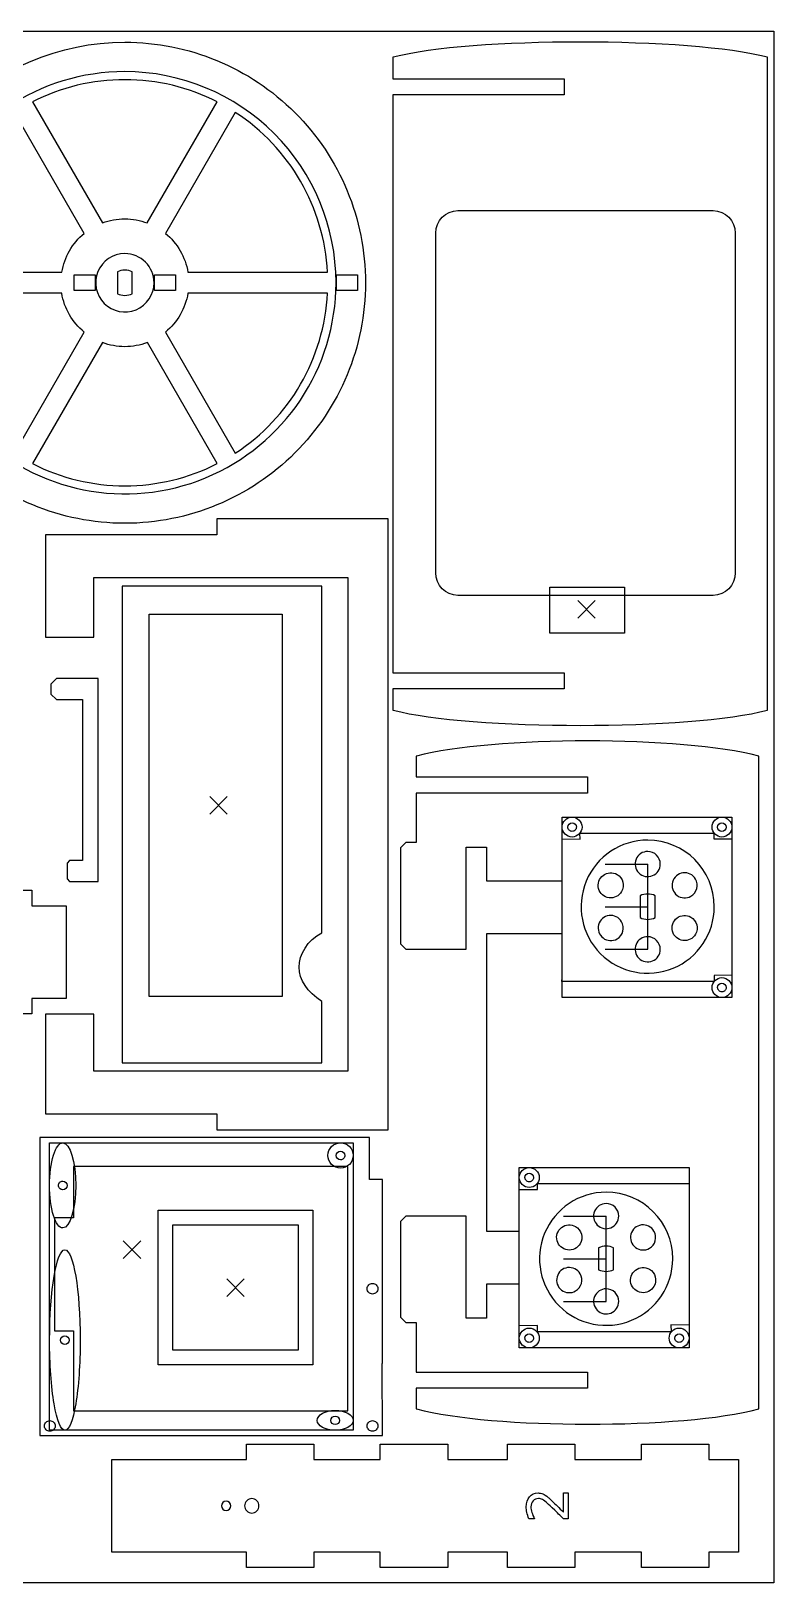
# Model space of a CAD drawing. Extents: x 1352 to 3073, y 793 to 1947.
# Drawn here: x 2679 to 3073, y 793 to 1615 of the extents above; entities that cross this region are included whole.
import ezdxf

# ---------------------------------------------------------------- set-up
doc = ezdxf.new("R2010")
doc.units = 0
doc.layers.add('Calque_1', color=7, linetype='CONTINUOUS')

msp = doc.modelspace()

# ---------------------------------------------------------------- linework, layer by layer
at = {"layer": 'Calque_1', "color": 3}
for points in [[(1457.07643, 1614.88802), (3072.541113, 1614.88802), (3072.541113, 792.840782), (1457.07643, 792.840782)], [(2728.797007, 1593.381978)], [(2728.797115, 1497.004022)], [(3050.275927, 1198.505092), (3050.275927, 1102.926525), (2960.366632, 1102.926525), (2960.366632, 1198.505092)], [(2965.636617, 1187.965812)], [(3045.006703, 1187.965892)], [(3045.006703, 1102.926445)], [(2849.740536, 1025.974199), (2849.740536, 873.702748), (2688.952684, 873.702748), (2688.952684, 1025.974199)], [(2843.053095, 1012.600358)], [(3027.598781, 1012.881078), (3027.598781, 917.302511), (2937.689487, 917.302511), (2937.689487, 1012.881078)], [(2942.959455, 1002.340998)], [(2695.898124, 980.903316)], [(2942.959455, 917.301631)], [(3022.329181, 917.302511)], [(2697.054877, 873.702668)], [(2840.218215, 873.702748)]]:
    msp.add_lwpolyline(points, close=True, dxfattribs=at)
at = {"layer": 'Calque_1', "color": 1}
for points in [[(2870.937996, 1600.995538), (2870.687697, 1600.995538), (2870.687697, 1589.515581), (2961.395249, 1589.515581), (2961.395249, 1581.010673), (2870.687697, 1581.010673), (2870.687697, 1275.010398), (2961.395249, 1275.010398), (2961.395249, 1266.505544), (2870.687697, 1266.505544), (2870.687697, 1255.169134), (2870.937996, 1255.169134)], [(3069.111399, 1255.169134), (3069.111399, 1581.151272), (3069.111399, 1600.995538)], [(2707.311758, 1507.713532), (2670.303905, 1571.812138)], [(2679.869331, 1577.352238), (2716.881609, 1513.246282)], [(2740.698462, 1513.225732), (2777.72094, 1577.352238)], [(2787.287866, 1571.812138), (2750.282937, 1507.719382)], [(2621.48805, 1487.08268), (2695.417207, 1487.08268)], [(2724.828686, 1487.359082), (2724.828686, 1475.754601)], [(2732.765647, 1475.756041), (2732.765647, 1487.357482)], [(2762.206814, 1487.08268), (2836.092021, 1487.08268)], [(2695.387957, 1476.027529), (2621.49975, 1476.027529)], [(2836.105221, 1476.027529), (2762.177489, 1476.027529)], [(2670.30248, 1391.299495), (2707.308833, 1455.393677)], [(2750.282937, 1455.398102), (2787.289291, 1391.30092)], [(2716.893309, 1449.885901), (2679.870831, 1385.760895)], [(2777.72094, 1385.760895), (2740.713087, 1449.863926)], [(2777.495771, 1356.509966), (2777.495771, 1348.006548), (2686.785287, 1348.006548), (2686.785287, 1293.889542), (2712.42884, 1293.889542), (2712.42884, 1325.374696), (2846.970378, 1325.374696), (2846.970378, 1063.92497), (2712.42884, 1063.92497), (2712.42884, 1094.052698), (2686.785287, 1094.052698), (2686.785287, 1041.297543), (2777.492846, 1041.297543), (2777.492846, 1032.792617), (2868.203255, 1032.792617)], [(2868.203255, 1356.509966), (2868.203255, 1356.509966), (2777.495771, 1356.509966)], [(2833.177895, 1137.277008), (2833.177895, 1320.874062), (2727.429487, 1320.874062), (2727.429487, 1068.349643), (2833.177895, 1068.349643), (2833.177895, 1100.903005)], [(2883.293978, 1230.817575), (2883.043474, 1230.817575), (2883.043474, 1219.762294), (2973.750961, 1219.762294), (2973.750961, 1211.259013), (2883.043474, 1211.259013), (2883.043474, 1185.036771), (2877.65765, 1185.036771), (2874.823026, 1182.202771), (2874.82273, 1131.462607), (2877.65765, 1128.627967), (2883.043474, 1128.627967), (2909.5337, 1128.627967), (2909.5337, 1182.627971), (2920.306181, 1182.627971), (2920.306181, 1164.74685), (2960.36668, 1164.74685), (2960.36668, 1187.074052), (2969.853057, 1186.830771), (2969.772433, 1190.002132), (3040.709014, 1190.002132), (3040.709014, 1186.993411), (3050.274439, 1187.074052), (3050.274439, 1114.760526), (3040.871614, 1114.679966), (3040.871614, 1111.429486), (2968.070313, 1111.429486), (2960.294912, 1111.441486), (2960.366912, 1113.465886), (2960.366912, 1136.685088), (2920.306405, 1136.685088), (2920.306405, 979.124276), (2937.689679, 979.124276), (2937.689679, 1001.208277), (2947.282935, 1001.208277), (2947.282935, 1004.378198), (3018.118413, 1004.378198), (3027.571037, 1004.369398), (3027.597277, 1002.427078), (3027.597277, 929.461712), (3017.949797, 929.542272), (3018.031773, 925.806912), (2947.335495, 925.806912), (2947.335495, 929.218592), (2937.689519, 928.975472), (2937.689519, 951.059394), (2920.306237, 951.059394), (2920.306237, 933.178592), (2909.533764, 933.178592), (2909.533764, 987.178596), (2883.043538, 987.178596), (2877.657634, 987.178596), (2874.822786, 984.343956), (2874.822786, 933.601792), (2877.657634, 930.767152), (2883.043538, 930.767152), (2883.043538, 904.54931), (2973.750945, 904.54931), (2973.750945, 896.044429), (2883.043458, 896.044429), (2883.043458, 884.990749), (2883.293962, 884.990749)], [(3064.459928, 884.990749), (3064.459944, 1230.817575)], [(2643.813401, 1159.745008), (2679.550491, 1159.745008), (2679.550491, 1151.504248), (2697.710741, 1151.504248), (2697.710741, 1102.505457), (2679.549319, 1102.505457), (2679.549319, 1094.264697), (2643.812228, 1094.264697)], [(3001.709747, 1156.870849), (3001.709747, 1145.266368)], [(3009.646708, 1145.267808), (3009.646708, 1156.869249)], [(2979.712946, 970.370035), (2979.712946, 958.765554)], [(2987.649906, 958.766994), (2987.649906, 970.368435)]]:
    msp.add_lwpolyline(points, dxfattribs=at)
for points in [[(2728.795135, 1589.129564)], [(2787.287866, 1571.812138)], [(2702.009833, 1485.665458), (2713.06495, 1485.665458), (2713.06495, 1477.444986), (2702.009833, 1477.444986)], [(2744.529356, 1485.665458), (2755.584474, 1485.665458), (2755.584474, 1477.444986), (2744.529356, 1477.444986)], [(2840.907255, 1485.665434), (2851.962374, 1485.665434), (2851.962374, 1477.444962), (2840.907255, 1477.444962)], [(2856.214496, 1481.555282)], [(2728.796287, 1474.846601)], [(2716.893309, 1449.885901)], [(2993.344684, 1320.380591), (2993.344684, 1295.914908), (2953.943104, 1295.914908), (2953.943104, 1320.380591)], [(2812.185565, 1305.933501), (2812.185565, 1103.539805), (2741.60288, 1103.539805), (2741.60288, 1305.933501)], [(2714.638846, 1271.848554), (2706.418125, 1271.848554), (2692.527164, 1271.848554), (2689.692524, 1269.014074), (2689.692444, 1263.626473), (2692.527164, 1260.792313), (2706.418125, 1260.792313), (2706.418125, 1175.470827), (2699.532205, 1175.470827), (2698.197404, 1174.135787), (2698.197404, 1165.749946), (2699.532205, 1164.415626), (2706.418125, 1164.415626), (2714.638846, 1164.415626)], [(2965.636617, 1190.958452)], [(3005.678468, 1186.324431)], [(3045.006703, 1190.958612)], [(3005.678308, 1180.320428)], [(3031.012458, 1165.693773)], [(2991.881824, 1159.031174)], [(2991.881824, 1143.101404)], [(3005.677348, 1144.358368)], [(3005.678468, 1135.136025)], [(3031.012458, 1136.438804)], [(3045.006703, 1105.919165)], [(2865.226617, 1006.573318), (2858.288137, 1006.573318), (2858.288137, 1028.7562), (2683.809403, 1028.7562), (2683.809403, 992.190597), (2683.809403, 992.190597), (2683.809403, 965.440595), (2683.809403, 934.234352), (2683.809403, 870.920988), (2865.313497, 870.920988), (2865.141177, 909.04979), (2865.227337, 909.04979), (2865.226617, 934.233152)], [(2846.872456, 1013.453878), (2701.661325, 1013.453878), (2701.661085, 986.206436), (2691.578444, 986.206436), (2691.578684, 926.391392), (2701.661325, 926.391392), (2701.661325, 883.964749), (2846.872456, 883.964749)], [(2843.053095, 1017.010519)], [(2942.959455, 1005.333718)], [(2695.898124, 1001.162037)], [(2983.681666, 999.823617)], [(2746.489648, 990.246845), (2828.410934, 990.246845), (2828.410934, 908.325558), (2746.489648, 908.325558)], [(2983.681506, 993.819614)], [(2754.284849, 982.451644), (2820.615574, 982.451644), (2820.615574, 916.120839), (2754.284849, 916.120839)], [(3009.015656, 979.192959)], [(2969.885023, 972.53036)], [(2969.885023, 956.600589)], [(2983.680546, 957.857554)], [(2859.952617, 945.874673)], [(2983.681666, 948.635211)], [(3009.015656, 949.93799)], [(2697.054877, 919.215311)], [(2942.959455, 920.294351)], [(3022.329173, 920.295231)], [(2689.053884, 873.167228)], [(2840.218215, 876.695628)], [(2859.952617, 873.167228)], [(2721.961391, 858.191928), (2793.158658, 858.191928), (2793.158658, 866.432729), (2828.8958, 866.432729), (2828.8958, 858.191928), (2864.07869, 858.191928), (2864.07869, 866.432729), (2899.815905, 866.432729), (2899.815905, 858.191928), (2915.607, 858.191928), (2931.398096, 858.191928), (2931.398096, 866.432729), (2967.135311, 866.432729), (2967.135311, 858.191928), (3002.3182, 858.191928), (3002.3182, 866.432729), (3038.055342, 866.432729), (3038.055342, 858.191928), (3053.846438, 858.191928), (3053.846438, 809.193075), (3038.055342, 809.193075), (3038.055342, 800.952274), (3002.3182, 800.952274), (3002.3182, 809.193075), (2967.135311, 809.193075), (2967.135311, 800.952274), (2931.398096, 800.952274), (2931.398096, 809.193075), (2915.607, 809.193075), (2899.815905, 809.193075), (2899.815905, 800.952274), (2864.07869, 800.952274), (2864.07869, 809.193075), (2828.8958, 809.193075), (2828.8958, 800.952274), (2793.158658, 800.952274), (2793.158658, 809.193075), (2721.961391, 809.193075)], [(2782.423939, 831.251353)], [(2796.017274, 829.887153)]]:
    msp.add_lwpolyline(points, close=True, dxfattribs=at)
at = {"layer": 'Calque_1', "color": 7}
for points in [[(2905.142347, 1519.786133), (3040.346178, 1519.786133)], [(2893.515897, 1327.934192), (2893.515897, 1507.827012)], [(3051.972619, 1507.827012), (3051.972619, 1327.934192)], [(3040.346178, 1315.97507), (2905.142347, 1315.97507)], [(2968.692614, 1313.166621), (2977.939018, 1303.92022)], [(2968.692616, 1303.92022), (2977.939018, 1313.166621)], [(2773.770999, 1209.360213), (2783.017403, 1200.113812)], [(2773.771001, 1200.113812), (2783.017403, 1209.360213)], [(2727.938687, 964.736663), (2737.185087, 973.983067)], [(2737.185087, 964.736666), (2727.938687, 973.983067)], [(2782.827411, 944.663062), (2792.073812, 953.909466)], [(2792.073812, 944.663064), (2782.827411, 953.909466)], [(2961.132456, 830.298984), (2961.132456, 840.626105), (2963.622689, 840.626105), (2963.622689, 826.739384), (2961.132456, 826.739384)], [(2945.795543, 826.885864), (2942.807263, 826.885864)]]:
    msp.add_lwpolyline(points, dxfattribs=at)
for points in [[(3051.972619, 1507.827012)], [(2961.132456, 830.298984)]]:
    msp.add_lwpolyline(points, close=True, dxfattribs=at)
at = {"layer": 'Calque_1', "color": 3}
for points in [[(2983.086066, 1173.65917), (3005.678228, 1173.65917)], [(3005.678228, 1151.067009), (3005.678228, 1173.65917)], [(2983.086066, 1151.067009), (3005.678228, 1151.067009)], [(2983.086066, 1128.474927), (3005.678228, 1128.474927), (3005.678228, 1151.067009)], [(2983.086066, 1128.474767), (3005.678228, 1128.474767)], [(2961.089264, 987.158356), (2983.681426, 987.158356)], [(2983.681426, 964.566195), (2983.681426, 987.158356)], [(2961.089264, 964.566195), (2983.681426, 964.566195)], [(2961.089264, 941.974113), (2983.681426, 941.974113), (2983.681426, 964.566195)], [(2961.089264, 941.973953), (2983.681426, 941.973953)]]:
    msp.add_lwpolyline(points, dxfattribs=at)
at = {"layer": 'Calque_1', "color": 1}
for points in [[(3069.111399, 1600.995538), (3028.693709, 1611.708864), (2911.160152, 1611.760455), (2870.937996, 1600.995538)], [(2601.379837, 1481.555282), (2601.379852, 1551.925902), (2658.426506, 1608.972559), (2728.797127, 1608.972576)], [(2728.797127, 1608.972576), (2762.590305, 1608.972589), (2794.999408, 1595.548312), (2818.8948, 1571.652933)], [(2728.795135, 1589.129564), (2711.784758, 1589.127225), (2695.017406, 1585.091021), (2679.869331, 1577.352238)], [(2777.72094, 1577.352238), (2762.572864, 1585.091021), (2745.805513, 1589.127225), (2728.795135, 1589.129564)], [(2836.092021, 1487.08268), (2834.341256, 1521.514634), (2816.193405, 1553.021329), (2787.287866, 1571.812138)], [(2818.8948, 1571.652933), (2842.790193, 1547.757555), (2856.214489, 1515.34846), (2856.214496, 1481.555282)], [(2716.881609, 1513.246282), (2720.689887, 1514.683797), (2724.726083, 1515.423141), (2728.796635, 1515.428857)], [(2728.796635, 1515.428857), (2732.864005, 1515.414989), (2736.89563, 1514.668702), (2740.698462, 1513.225732)], [(2695.417207, 1487.08268), (2696.754386, 1495.172589), (2700.980596, 1502.502863), (2707.311758, 1507.713532)], [(2750.282937, 1507.719382), (2756.626239, 1502.512055), (2760.863332, 1495.178899), (2762.206814, 1487.08268)], [(2728.796287, 1488.263882), (2727.402691, 1488.261747), (2726.034313, 1487.949692), (2724.828686, 1487.359082)], [(2732.765647, 1487.357482), (2731.559688, 1487.948903), (2730.190652, 1488.261521), (2728.796287, 1488.263882)], [(2856.214496, 1481.555282), (2856.214509, 1447.76209), (2842.790222, 1415.352976), (2818.894827, 1391.457582)], [(2707.308833, 1455.393677), (2700.967242, 1460.600786), (2696.731308, 1467.932767), (2695.387957, 1476.027529)], [(2724.828686, 1475.754601), (2726.033945, 1475.162873), (2727.402347, 1474.849709), (2728.796287, 1474.846601)], [(2728.796287, 1474.846601), (2730.190979, 1474.849886), (2731.560037, 1475.163557), (2732.765647, 1475.756041)], [(2762.177489, 1476.027529), (2760.839985, 1467.938133), (2756.613803, 1460.608416), (2750.282937, 1455.398102)], [(2787.289291, 1391.30092), (2816.198529, 1410.088513), (2834.350906, 1441.594404), (2836.105221, 1476.027529)], [(2728.796635, 1447.681276), (2724.728669, 1447.695444), (2720.696518, 1448.442242), (2716.893309, 1449.885901)], [(2740.713087, 1449.863926), (2736.904366, 1448.426217), (2732.867671, 1447.686845), (2728.796635, 1447.681276)], [(2728.797127, 1354.137912), (2695.003949, 1354.137921), (2662.594856, 1367.562217), (2638.699478, 1391.45761)], [(2818.894827, 1391.457582), (2794.999432, 1367.562187), (2762.590318, 1354.137899), (2728.797127, 1354.137912)], [(2679.870831, 1385.760895), (2695.018326, 1378.021823), (2711.785143, 1373.985109), (2728.795135, 1373.982069)], [(2728.795135, 1373.982069), (2745.805635, 1373.984872), (2762.572993, 1378.021593), (2777.72094, 1385.760895)], [(2868.203255, 1032.792617), (2868.203255, 1032.792617), (2868.202955, 1251.627938), (2868.203255, 1356.509966)], [(2870.937996, 1255.169134), (2911.355686, 1244.455751), (3028.889243, 1244.404149), (3069.111399, 1255.169134)], [(3064.459944, 1230.817575), (3024.042293, 1241.530936), (2923.516109, 1241.582536), (2883.293978, 1230.817575)], [(2964.026576, 1191.625359), (2963.599569, 1192.052374), (2963.359685, 1192.631528), (2963.359696, 1193.235412)], [(2963.359696, 1193.235412), (2963.359717, 1194.492905), (2964.379123, 1195.512294), (2965.636617, 1195.512292)], [(2965.636617, 1195.512292), (2966.894107, 1195.51229), (2967.913509, 1194.492902), (2967.913529, 1193.235412)], [(2967.913529, 1193.235412), (2967.91354, 1192.631529), (2967.673657, 1192.052376), (2967.246652, 1191.625362)], [(3042.729783, 1193.235492), (3042.729803, 1194.492985), (3043.749209, 1195.512373), (3045.006703, 1195.512372)], [(3045.006703, 1190.958612), (3043.749209, 1190.95861), (3042.729803, 1191.977999), (3042.729783, 1193.235492)], [(3045.006703, 1195.512372), (3046.264193, 1195.512369), (3047.283595, 1194.492982), (3047.283615, 1193.235492)], [(3047.283615, 1193.235492), (3047.283595, 1191.978002), (3046.264193, 1190.958615), (3045.006703, 1190.958612)], [(2965.636617, 1190.958452), (2965.032733, 1190.958451), (2964.453582, 1191.198345), (2964.026576, 1191.625359)], [(2967.246652, 1191.625362), (2966.819647, 1191.198348), (2966.240499, 1190.958453), (2965.636617, 1190.958452)], [(3005.678468, 1186.324431), (2991.418074, 1186.324431), (2978.561851, 1177.734178), (2973.104635, 1164.559292)], [(3040.93613, 1151.066769), (3040.93613, 1170.539038), (3025.150737, 1186.324431), (3005.678468, 1186.324431)], [(2999.52396, 1176.208225), (2998.492899, 1173.719023), (2999.062822, 1170.853829), (3000.967974, 1168.948677)], [(3005.678308, 1180.320428), (3002.984016, 1180.320428), (3000.555021, 1178.697426), (2999.52396, 1176.208225)], [(3010.388641, 1178.369344), (3009.139383, 1179.618602), (3007.445026, 1180.320428), (3005.678308, 1180.320428)], [(3012.339726, 1173.65901), (3012.339726, 1175.425728), (3011.6379, 1177.120086), (3010.388641, 1178.369344)], [(2979.678436, 1160.637783), (2978.981103, 1163.240268), (2979.920133, 1166.00656), (2982.057658, 1167.64674)], [(2982.057658, 1167.64674), (2984.195183, 1169.28692), (2987.110255, 1169.477983), (2989.443579, 1168.130837)], [(2989.443579, 1168.130837), (2990.973601, 1167.247478), (2992.090044, 1165.792501), (2992.547304, 1164.085983)], [(3000.967974, 1168.948677), (3002.873126, 1167.043525), (3005.738321, 1166.473602), (3008.227522, 1167.504663)], [(3008.227522, 1167.504663), (3010.716723, 1168.535724), (3012.339726, 1170.964718), (3012.339726, 1173.65901)], [(3024.374013, 1168.96749), (3021.702772, 1168.615814), (3019.506403, 1166.68965), (3018.80907, 1164.087164)], [(3031.012458, 1165.693773), (3029.665312, 1168.027097), (3027.045254, 1169.319166), (3024.374013, 1168.96749)], [(2973.104635, 1164.559292), (2967.647419, 1151.384407), (2970.663914, 1136.219457), (2980.747535, 1126.135836)], [(2985.243379, 1155.757457), (2982.572138, 1156.109133), (2980.37577, 1158.035298), (2979.678436, 1160.637783)], [(2992.547304, 1164.085983), (2993.004563, 1162.379465), (2992.765183, 1160.561196), (2991.881824, 1159.031174)], [(3018.80907, 1164.087164), (3018.111737, 1161.484679), (3019.050767, 1158.718387), (3021.188292, 1157.078207)], [(3028.574213, 1156.59411), (3030.104234, 1157.477469), (3031.220678, 1158.932446), (3031.677937, 1160.638964)], [(3031.677937, 1160.638964), (3032.135197, 1162.345482), (3031.895817, 1164.163751), (3031.012458, 1165.693773)], [(2991.881824, 1159.031174), (2990.534678, 1156.69785), (2987.91462, 1155.405781), (2985.243379, 1155.757457)], [(3005.677348, 1157.775649), (3004.283752, 1157.773514), (3002.915374, 1157.461459), (3001.709747, 1156.870849)], [(3009.646708, 1156.869249), (3008.440749, 1157.46067), (3007.071713, 1157.773288), (3005.677348, 1157.775649)], [(3019.170991, 1118.492936), (3032.345877, 1123.950152), (3040.93613, 1136.806375), (3040.93613, 1151.066769)], [(3021.188292, 1157.078207), (3023.325817, 1155.438027), (3026.240888, 1155.246964), (3028.574213, 1156.59411)], [(2985.243379, 1146.375121), (2982.572138, 1146.023445), (2980.37577, 1144.09728), (2979.678436, 1141.494795)], [(2991.881824, 1143.101404), (2990.534678, 1145.434728), (2987.91462, 1146.726797), (2985.243379, 1146.375121)], [(2992.547304, 1138.046595), (2993.004563, 1139.753113), (2992.765183, 1141.571382), (2991.881824, 1143.101404)], [(3001.709747, 1145.266368), (3002.915006, 1144.67464), (3004.283408, 1144.361476), (3005.677348, 1144.358368)], [(3005.677348, 1144.358368), (3007.07204, 1144.361653), (3008.441098, 1144.675324), (3009.646708, 1145.267808)], [(3018.80907, 1138.045413), (3018.111737, 1140.647899), (3019.050767, 1143.41419), (3021.188292, 1145.05437)], [(3021.188292, 1145.05437), (3023.325817, 1146.694551), (3026.240888, 1146.885614), (3028.574213, 1145.538468)], [(3028.574213, 1145.538468), (3030.104234, 1144.655109), (3031.220678, 1143.200131), (3031.677937, 1141.493613)], [(2821.103054, 1118.973726), (2821.111054, 1125.586767), (2825.368694, 1133.404047), (2833.177895, 1137.277008)], [(2979.678436, 1141.494795), (2978.981103, 1138.892309), (2979.920133, 1136.126018), (2982.057658, 1134.485838)], [(2982.057658, 1134.485838), (2984.195183, 1132.845657), (2987.110255, 1132.654594), (2989.443579, 1134.00174)], [(2989.443579, 1134.00174), (2990.973601, 1134.885099), (2992.090044, 1136.340077), (2992.547304, 1138.046595)], [(3005.678468, 1135.136025), (3002.984176, 1135.136025), (3000.555181, 1133.513023), (2999.52412, 1131.023821)], [(3010.388801, 1133.184941), (3009.139543, 1134.434199), (3007.445186, 1135.136025), (3005.678468, 1135.136025)], [(3024.374013, 1133.165087), (3021.702772, 1133.516763), (3019.506403, 1135.442928), (3018.80907, 1138.045413)], [(3031.012458, 1136.438804), (3029.665312, 1134.10548), (3027.045254, 1132.813411), (3024.374013, 1133.165087)], [(3031.677937, 1141.493613), (3032.135197, 1139.787095), (3031.895817, 1137.968826), (3031.012458, 1136.438804)], [(2999.52412, 1131.023821), (2998.493059, 1128.53462), (2999.062982, 1125.669425), (3000.968134, 1123.764273)], [(3008.227682, 1122.320259), (3010.716883, 1123.35132), (3012.339886, 1125.780315), (3012.339886, 1128.474607)], [(3012.339886, 1128.474607), (3012.339886, 1130.241325), (3011.63806, 1131.935683), (3010.388801, 1133.184941)], [(2833.177895, 1100.903005), (2825.369174, 1105.691885), (2821.108174, 1112.361246), (2821.103054, 1118.973726)], [(2980.747535, 1126.135836), (2990.831156, 1116.052216), (3005.996105, 1113.03572), (3019.170991, 1118.492936)], [(3000.968134, 1123.764273), (3002.873286, 1121.859121), (3005.738481, 1121.289199), (3008.227682, 1122.320259)], [(3042.729783, 1108.196126), (3042.729803, 1109.453619), (3043.749209, 1110.473008), (3045.006703, 1110.473006)], [(3045.006703, 1110.473006), (3046.264193, 1110.473003), (3047.283595, 1109.453616), (3047.283615, 1108.196126)], [(3043.396662, 1106.586073), (3042.969655, 1107.013087), (3042.729771, 1107.592242), (3042.729783, 1108.196126)], [(3045.006703, 1105.919165), (3044.402819, 1105.919164), (3043.823669, 1106.159059), (3043.396662, 1106.586073)], [(3046.616738, 1106.586076), (3046.189733, 1106.159062), (3045.610585, 1105.919167), (3045.006703, 1105.919165)], [(3047.283615, 1108.196126), (3047.283626, 1107.592243), (3047.043743, 1107.01309), (3046.616738, 1106.586076)], [(2840.776215, 1019.287319), (2840.776246, 1020.544698), (2841.795619, 1021.564), (2843.053095, 1021.564039)], [(2843.053095, 1021.564039), (2844.310603, 1021.564044), (2845.330025, 1020.544729), (2845.330056, 1019.287319)], [(2843.053095, 1017.010519), (2841.795588, 1017.010558), (2840.776201, 1018.029908), (2840.776215, 1019.287319)], [(2844.663158, 1017.677376), (2844.236144, 1017.250392), (2843.656986, 1017.010516), (2843.053095, 1017.010519)], [(2845.330056, 1019.287319), (2845.330062, 1018.683475), (2845.090171, 1018.10436), (2844.663158, 1017.677376)], [(2693.621164, 1003.438758), (2693.621169, 1004.042591), (2693.861066, 1004.62169), (2694.28808, 1005.048659)], [(2694.28808, 1001.828856), (2693.861066, 1002.255825), (2693.621169, 1002.834924), (2693.621164, 1003.438758)], [(2694.28808, 1005.048659), (2694.715094, 1005.475627), (2695.294244, 1005.71549), (2695.898124, 1005.715478)], [(2695.898124, 1005.715478), (2697.155608, 1005.715458), (2698.174994, 1004.696145), (2698.175004, 1003.438758)], [(2698.175004, 1003.438758), (2698.174994, 1002.18137), (2697.155608, 1001.162057), (2695.898124, 1001.162037)], [(2941.349414, 1006.000625), (2940.922407, 1006.42764), (2940.682523, 1007.006794), (2940.682535, 1007.610678)], [(2940.682535, 1007.610678), (2940.682555, 1008.868171), (2941.701961, 1009.88756), (2942.959455, 1009.887558)], [(2942.959455, 1005.333718), (2942.355571, 1005.333717), (2941.776421, 1005.573611), (2941.349414, 1006.000625)], [(2942.959455, 1009.887558), (2944.216945, 1009.887556), (2945.236347, 1008.868168), (2945.236367, 1007.610678)], [(2944.569491, 1006.000628), (2944.142486, 1005.573614), (2943.563338, 1005.333719), (2942.959455, 1005.333718)], [(2945.236367, 1007.610678), (2945.236379, 1007.006795), (2944.996496, 1006.427642), (2944.569491, 1006.000628)], [(2695.898124, 1001.162037), (2695.294244, 1001.162026), (2694.715094, 1001.401888), (2694.28808, 1001.828856)], [(2983.681666, 999.823617), (2969.421273, 999.823617), (2956.565049, 991.233364), (2951.107833, 978.058478)], [(3018.939329, 964.565955), (3018.939329, 984.038224), (3003.153935, 999.823617), (2983.681666, 999.823617)], [(2977.527158, 989.707411), (2976.496097, 987.218209), (2977.06602, 984.353015), (2978.971172, 982.447863)], [(2983.681506, 993.819614), (2980.987214, 993.819614), (2978.558219, 992.196612), (2977.527158, 989.707411)], [(2988.39184, 991.86853), (2987.142582, 993.117788), (2985.448224, 993.819614), (2983.681506, 993.819614)], [(2986.23072, 981.003849), (2988.719922, 982.03491), (2990.342924, 984.463904), (2990.342924, 987.158196)], [(2990.342924, 987.158196), (2990.342924, 988.924914), (2989.641098, 990.619272), (2988.39184, 991.86853)], [(2957.681635, 974.136969), (2956.984301, 976.739454), (2957.923331, 979.505746), (2960.060856, 981.145926)], [(2960.060856, 981.145926), (2962.198382, 982.786106), (2965.113453, 982.977169), (2967.446777, 981.630023)], [(2967.446777, 981.630023), (2968.976799, 980.746664), (2970.093242, 979.291687), (2970.550502, 977.585169)], [(2978.971172, 982.447863), (2980.876324, 980.54271), (2983.741519, 979.972788), (2986.23072, 981.003849)], [(3002.377211, 982.466676), (2999.70597, 982.115), (2997.509602, 980.188835), (2996.812268, 977.58635)], [(3009.015656, 979.192959), (3007.66851, 981.526283), (3005.048452, 982.818352), (3002.377211, 982.466676)], [(3009.681136, 974.13815), (3010.138395, 975.844668), (3009.899015, 977.662937), (3009.015656, 979.192959)], [(2951.107833, 978.058478), (2945.650617, 964.883592), (2948.667113, 949.718643), (2958.750734, 939.635022)], [(2963.246578, 969.256643), (2960.575337, 969.608319), (2958.378968, 971.534483), (2957.681635, 974.136969)], [(2969.885023, 972.53036), (2968.537877, 970.197036), (2965.917819, 968.904967), (2963.246578, 969.256643)], [(2970.550502, 977.585169), (2971.007762, 975.878651), (2970.768382, 974.060382), (2969.885023, 972.53036)], [(2983.680546, 971.274835), (2982.28695, 971.272699), (2980.918572, 970.960645), (2979.712946, 970.370035)], [(2987.649906, 970.368435), (2986.443947, 970.959856), (2985.074911, 971.272474), (2983.680546, 971.274835)], [(2996.812268, 977.58635), (2996.114935, 974.983864), (2997.053965, 972.217573), (2999.19149, 970.577393)], [(2999.19149, 970.577393), (3001.329015, 968.937213), (3004.244087, 968.74615), (3006.577411, 970.093296)], [(3006.577411, 970.093296), (3008.107433, 970.976655), (3009.223876, 972.431632), (3009.681136, 974.13815)], [(2997.174189, 931.992122), (3010.349075, 937.449338), (3018.939329, 950.305561), (3018.939329, 964.565955)], [(2957.681635, 954.99398), (2956.984301, 952.391495), (2957.923331, 949.625203), (2960.060856, 947.985023)], [(2963.246578, 959.874307), (2960.575337, 959.52263), (2958.378968, 957.596466), (2957.681635, 954.99398)], [(2969.885023, 956.600589), (2968.537877, 958.933914), (2965.917819, 960.225983), (2963.246578, 959.874307)], [(2970.550502, 951.545781), (2971.007762, 953.252299), (2970.768382, 955.070568), (2969.885023, 956.600589)], [(2979.712946, 958.765554), (2980.918205, 958.173826), (2982.286606, 957.860662), (2983.680546, 957.857554)], [(2983.680546, 957.857554), (2985.075238, 957.860839), (2986.444296, 958.17451), (2987.649906, 958.766994)], [(2996.812268, 951.544599), (2996.114935, 954.147085), (2997.053965, 956.913376), (2999.19149, 958.553556)], [(2999.19149, 958.553556), (3001.329015, 960.193736), (3004.244087, 960.3848), (3006.577411, 959.037654)], [(3006.577411, 959.037654), (3008.107433, 958.154295), (3009.223876, 956.699317), (3009.681136, 954.992799)], [(3009.681136, 954.992799), (3010.138395, 953.286281), (3009.899015, 951.468012), (3009.015656, 949.93799)], [(2857.117896, 948.709313), (2857.117898, 949.461123), (2857.416559, 950.182138), (2857.948174, 950.713738)], [(2857.948174, 946.704889), (2857.416559, 947.236489), (2857.117898, 947.957504), (2857.117896, 948.709313)], [(2857.948174, 950.713738), (2858.47979, 951.245339), (2859.200811, 951.543977), (2859.952617, 951.543954)], [(2859.952617, 945.874673), (2859.200811, 945.87465), (2858.47979, 946.173288), (2857.948174, 946.704889)], [(2859.952617, 951.543954), (2860.704408, 951.543956), (2861.425409, 951.245308), (2861.957007, 950.71371)], [(2861.957007, 946.704917), (2861.425409, 946.173319), (2860.704408, 945.874671), (2859.952617, 945.874673)], [(2861.957007, 950.71371), (2862.488605, 950.182112), (2862.787255, 949.461109), (2862.787257, 948.709313)], [(2862.787257, 948.709313), (2862.787255, 947.957518), (2862.488605, 947.236515), (2861.957007, 946.704917)], [(2960.060856, 947.985023), (2962.198382, 946.344843), (2965.113453, 946.15378), (2967.446777, 947.500926)], [(2967.446777, 947.500926), (2968.976799, 948.384285), (2970.093242, 949.839263), (2970.550502, 951.545781)], [(2983.681666, 948.635211), (2980.987374, 948.635211), (2978.558379, 947.012208), (2977.527318, 944.523007)], [(2988.392, 946.684127), (2987.142742, 947.933385), (2985.448384, 948.635211), (2983.681666, 948.635211)], [(2990.343084, 941.973793), (2990.343084, 943.740511), (2989.641258, 945.434868), (2988.392, 946.684127)], [(3002.377211, 946.664273), (2999.70597, 947.015949), (2997.509602, 948.942114), (2996.812268, 951.544599)], [(3009.015656, 949.93799), (3007.66851, 947.604666), (3005.048452, 946.312597), (3002.377211, 946.664273)], [(2958.750734, 939.635022), (2968.834355, 929.551401), (2983.999304, 926.534905), (2997.174189, 931.992122)], [(2977.527318, 944.523007), (2976.496257, 942.033806), (2977.06618, 939.168611), (2978.971332, 937.263459)], [(2978.971332, 937.263459), (2980.876484, 935.358307), (2983.741679, 934.788384), (2986.23088, 935.819445)], [(2986.23088, 935.819445), (2988.720082, 936.850506), (2990.343084, 939.279501), (2990.343084, 941.973793)], [(2694.77795, 921.492031), (2694.777963, 922.749433), (2695.797374, 923.768751), (2697.054877, 923.768752)], [(2697.054877, 919.215311), (2695.797374, 919.215311), (2694.777963, 920.23463), (2694.77795, 921.492031)], [(2697.054877, 923.768752), (2698.312379, 923.768752), (2699.331791, 922.749434), (2699.331805, 921.492031)], [(2699.331805, 921.492031), (2699.331791, 920.234629), (2698.312379, 919.215311), (2697.054877, 919.215311)], [(2941.349414, 920.961259), (2940.922407, 921.388273), (2940.682523, 921.967427), (2940.682535, 922.571311)], [(2940.682535, 922.571311), (2940.682555, 923.828805), (2941.701961, 924.848194), (2942.959455, 924.848192)], [(2942.959455, 920.294351), (2942.355571, 920.29435), (2941.776421, 920.534245), (2941.349414, 920.961259)], [(2942.959455, 924.848192), (2944.216945, 924.848189), (2945.236347, 923.828802), (2945.236367, 922.571311)], [(2944.569491, 920.961262), (2944.142486, 920.534248), (2943.563338, 920.294352), (2942.959455, 920.294351)], [(2945.236367, 922.571311), (2945.236379, 921.967429), (2944.996496, 921.388276), (2944.569491, 920.961262)], [(3020.719137, 920.962142), (3020.292132, 921.389156), (3020.052249, 921.968309), (3020.052261, 922.572191)], [(3020.052261, 922.572191), (3020.052281, 923.829682), (3021.071683, 924.849069), (3022.329173, 924.849072)], [(3022.329173, 920.295231), (3021.72529, 920.295232), (3021.146142, 920.535128), (3020.719137, 920.962142)], [(3022.329173, 924.849072), (3023.586666, 924.849074), (3024.606073, 923.829685), (3024.606093, 922.572191)], [(3023.939214, 920.962139), (3023.512207, 920.535125), (3022.933057, 920.29523), (3022.329173, 920.295231)], [(3024.606093, 922.572191), (3024.606105, 921.968307), (3024.366221, 921.389153), (3023.939214, 920.962139)], [(2837.941335, 878.972348), (2837.941346, 880.229735), (2838.960731, 881.249049), (2840.218215, 881.249068)], [(2840.218215, 881.249068), (2841.475699, 881.249049), (2842.495084, 880.229735), (2842.495095, 878.972348)], [(2883.293962, 884.990749), (2923.711541, 874.277468), (3024.237725, 874.225868), (3064.459928, 884.990749)], [(2686.219164, 876.001868), (2686.219165, 876.753677), (2686.517826, 877.474692), (2687.049441, 878.006293)], [(2687.049441, 873.997443), (2686.517826, 874.529044), (2686.219165, 875.250059), (2686.219164, 876.001868)], [(2687.049441, 878.006293), (2687.581057, 878.537893), (2688.302078, 878.836531), (2689.053884, 878.836508)], [(2689.053884, 873.167228), (2688.302078, 873.167204), (2687.581057, 873.465843), (2687.049441, 873.997443)], [(2689.053884, 878.836508), (2689.805675, 878.83651), (2690.526676, 878.537863), (2691.058274, 878.006264)], [(2691.058274, 873.997471), (2690.526676, 873.465873), (2689.805675, 873.167226), (2689.053884, 873.167228)], [(2691.058274, 878.006264), (2691.589872, 877.474666), (2691.888522, 876.753663), (2691.888524, 876.001868)], [(2691.888524, 876.001868), (2691.888522, 875.250073), (2691.589872, 874.52907), (2691.058274, 873.997471)], [(2840.218215, 876.695628), (2838.960731, 876.695647), (2837.941346, 877.714961), (2837.941335, 878.972348)], [(2842.495095, 878.972348), (2842.495084, 877.714961), (2841.475699, 876.695647), (2840.218215, 876.695628)], [(2857.117896, 876.001868), (2857.117898, 876.753677), (2857.416559, 877.474692), (2857.948174, 878.006293)], [(2857.948174, 873.997443), (2857.416559, 874.529044), (2857.117898, 875.250059), (2857.117896, 876.001868)], [(2857.948174, 878.006293), (2858.47979, 878.537893), (2859.200811, 878.836531), (2859.952617, 878.836508)], [(2859.952617, 873.167228), (2859.200811, 873.167204), (2858.47979, 873.465843), (2857.948174, 873.997443)], [(2859.952617, 878.836508), (2860.704408, 878.83651), (2861.425409, 878.537863), (2861.957007, 878.006264)], [(2861.957007, 873.997471), (2861.425409, 873.465873), (2860.704408, 873.167226), (2859.952617, 873.167228)], [(2861.957007, 878.006264), (2862.488605, 877.474666), (2862.787255, 876.753663), (2862.787257, 876.001868)], [(2862.787257, 876.001868), (2862.787255, 875.250073), (2862.488605, 874.52907), (2861.957007, 873.997471)], [(2782.423939, 836.13365), (2781.075795, 836.133649), (2779.982907, 835.040711), (2779.982903, 833.692501)], [(2779.982903, 833.692501), (2779.982907, 832.344291), (2781.075795, 831.251353), (2782.423939, 831.251353)], [(2784.864975, 833.692501), (2784.86497, 835.040711), (2783.772082, 836.133649), (2782.423939, 836.13365)], [(2782.423939, 831.251353), (2783.772082, 831.251353), (2784.86497, 832.344291), (2784.864975, 833.692501)], [(2793.32662, 836.38329), (2792.613015, 835.669648), (2792.212118, 834.701742), (2792.212122, 833.692501)], [(2792.212122, 833.692501), (2792.212118, 832.68326), (2792.613015, 831.715354), (2793.32662, 831.001712)], [(2796.017274, 837.49785), (2795.008083, 837.497851), (2794.040225, 837.096932), (2793.32662, 836.38329)], [(2793.32662, 831.001712), (2794.040225, 830.288071), (2795.008083, 829.887151), (2796.017274, 829.887153)], [(2798.707923, 836.383287), (2797.994319, 837.096929), (2797.026464, 837.497849), (2796.017274, 837.49785)], [(2796.017274, 829.887153), (2797.026464, 829.887154), (2797.994319, 830.288074), (2798.707923, 831.001715)], [(2799.822418, 833.692501), (2799.822422, 834.701741), (2799.421526, 835.669646), (2798.707923, 836.383287)], [(2798.707923, 831.001715), (2799.421526, 831.715357), (2799.822422, 832.683262), (2799.822418, 833.692501)]]:
    msp.add_open_spline(points, degree=3, dxfattribs=at)
at = {"layer": 'Calque_1', "color": 3}
for points in [[(2728.797007, 1593.381978), (2683.567298, 1593.381978), (2642.791197, 1566.136259), (2625.482537, 1524.349456)], [(2807.870479, 1560.628674), (2786.89889, 1581.600262), (2758.455312, 1593.381978), (2728.797007, 1593.381978)], [(2840.623783, 1481.555202), (2840.623783, 1511.213507), (2828.842067, 1539.657085), (2807.870479, 1560.628674)], [(2728.797115, 1497.004022), (2722.548651, 1497.004022), (2716.91545, 1493.240038), (2714.524266, 1487.467209)], [(2739.721081, 1492.479167), (2736.823865, 1495.376383), (2732.894397, 1497.004022), (2728.797115, 1497.004022)], [(2744.245935, 1481.555202), (2744.245935, 1485.652484), (2742.618297, 1489.581952), (2739.721081, 1492.479167)], [(2714.524266, 1487.467209), (2712.133082, 1481.694381), (2713.454818, 1475.049568), (2717.873149, 1470.631236)], [(2734.709123, 1467.282353), (2740.481951, 1469.673537), (2744.245935, 1475.306737), (2744.245935, 1481.555202)], [(2771.591261, 1378.240732), (2813.378064, 1395.549392), (2840.623783, 1436.325493), (2840.623783, 1481.555202)], [(2717.873149, 1470.631236), (2722.291481, 1466.212905), (2728.936294, 1464.891169), (2734.709123, 1467.282353)], [(2649.723535, 1402.48173), (2681.705769, 1370.499496), (2729.804459, 1360.932072), (2771.591261, 1378.240732)], [(2960.367008, 1193.235412), (2960.367012, 1196.145734), (2962.726295, 1198.505013), (2965.636617, 1198.505012)], [(2965.636617, 1187.965812), (2962.726295, 1187.965811), (2960.367012, 1190.32509), (2960.367008, 1193.235412)], [(2965.636617, 1198.505012), (2968.546935, 1198.505009), (2970.906214, 1196.14573), (2970.906217, 1193.235412)], [(2970.906217, 1193.235412), (2970.906214, 1190.325093), (2968.546935, 1187.965815), (2965.636617, 1187.965812)], [(3039.737094, 1193.235492), (3039.737098, 1196.145814), (3042.096381, 1198.505093), (3045.006703, 1198.505092)], [(3045.006703, 1187.965892), (3042.096381, 1187.965891), (3039.737098, 1190.32517), (3039.737094, 1193.235492)], [(3045.006703, 1198.505092), (3047.917021, 1198.505089), (3050.2763, 1196.14581), (3050.276303, 1193.235492)], [(3050.276303, 1193.235492), (3050.2763, 1190.325173), (3047.917021, 1187.965895), (3045.006703, 1187.965892)], [(3039.737094, 1108.196046), (3039.737098, 1111.106367), (3042.096381, 1113.465647), (3045.006703, 1113.465646)], [(3045.006703, 1113.465646), (3047.917021, 1113.465642), (3050.2763, 1111.106364), (3050.276303, 1108.196046)], [(3045.006703, 1102.926445), (3042.096381, 1102.926444), (3039.737098, 1105.285724), (3039.737094, 1108.196046)], [(3050.276303, 1108.196046), (3050.2763, 1105.285727), (3047.917021, 1102.926449), (3045.006703, 1102.926445)], [(2688.952684, 1003.438758), (2688.952683, 1009.41554), (2689.684433, 1015.147529), (2690.986956, 1019.373747)], [(2690.986956, 1019.373747), (2692.28948, 1023.599964), (2694.05608, 1025.974219), (2695.898124, 1025.974199)], [(2695.898124, 1025.974199), (2699.733951, 1025.974097), (2702.843486, 1015.884664), (2702.843485, 1003.438758)], [(2836.365655, 1019.287319), (2836.365682, 1022.980387), (2839.359742, 1025.974197), (2843.053095, 1025.974199)], [(2843.053095, 1025.974199), (2846.746448, 1025.974197), (2849.740509, 1022.980387), (2849.740536, 1019.287319)], [(2838.32435, 1014.558927), (2837.070211, 1015.812976), (2836.365647, 1017.51383), (2836.365655, 1019.287319)], [(2843.053095, 1012.600358), (2841.27947, 1012.60036), (2839.578489, 1013.304878), (2838.32435, 1014.558927)], [(2847.781841, 1014.558927), (2846.527702, 1013.304878), (2844.826721, 1012.60036), (2843.053095, 1012.600358)], [(2849.740536, 1019.287319), (2849.740544, 1017.51383), (2849.03598, 1015.812976), (2847.781841, 1014.558927)], [(2937.689847, 1007.610598), (2937.68985, 1010.52092), (2940.049133, 1012.880199), (2942.959455, 1012.880198)], [(2942.959455, 1012.880198), (2945.869773, 1012.880195), (2948.229052, 1010.520916), (2948.229055, 1007.610598)], [(2690.986956, 987.503768), (2689.684433, 991.729986), (2688.952683, 997.461975), (2688.952684, 1003.438758)], [(2702.843485, 1003.438758), (2702.843486, 990.992851), (2699.733951, 980.903419), (2695.898124, 980.903316)], [(2942.959455, 1002.340998), (2940.049133, 1002.340997), (2937.68985, 1004.700276), (2937.689847, 1007.610598)], [(2948.229055, 1007.610598), (2948.229052, 1004.700279), (2945.869773, 1002.341001), (2942.959455, 1002.340998)], [(2695.898124, 980.903316), (2694.05608, 980.903296), (2692.28948, 983.277551), (2690.986956, 987.503768)], [(2688.949976, 921.492031), (2688.949977, 947.885326), (2692.578664, 969.281315), (2697.054877, 969.281315)], [(2697.054877, 969.281315), (2701.531089, 969.281315), (2705.159777, 947.885326), (2705.159778, 921.492031)], [(2691.323842, 887.699852), (2689.803878, 896.662099), (2688.949973, 908.81751), (2688.949976, 921.492031)], [(2705.159778, 921.492031), (2705.159781, 908.81751), (2704.305875, 896.662099), (2702.785911, 887.699852)], [(2937.689847, 922.571231), (2937.68985, 925.481553), (2940.049133, 927.840833), (2942.959455, 927.840832)], [(2942.959455, 917.301631), (2940.049133, 917.30163), (2937.68985, 919.66091), (2937.689847, 922.571231)], [(2942.959455, 927.840832), (2945.869773, 927.840828), (2948.229052, 925.48155), (2948.229055, 922.571231)], [(2948.229055, 922.571231), (2948.229052, 919.660913), (2945.869773, 917.301635), (2942.959455, 917.301631)], [(3017.059573, 922.572111), (3017.059576, 925.482433), (3019.418859, 927.841713), (3022.329181, 927.841712)], [(3022.329181, 917.302511), (3019.418859, 917.30251), (3017.059576, 919.66179), (3017.059573, 922.572111)], [(3022.329181, 927.841712), (3025.239499, 927.841708), (3027.598778, 925.48243), (3027.598781, 922.572111)], [(3027.598781, 922.572111), (3027.598778, 919.661793), (3025.239499, 917.302515), (3022.329181, 917.302511)], [(2697.054877, 873.702668), (2694.905321, 873.702668), (2692.843806, 878.737606), (2691.323842, 887.699852)], [(2702.785911, 887.699852), (2701.265947, 878.737606), (2699.204432, 873.702668), (2697.054877, 873.702668)], [(2830.695894, 878.972348), (2830.695901, 881.882671), (2834.959189, 884.241952), (2840.218215, 884.241949)], [(2840.218215, 884.241949), (2845.477241, 884.241952), (2849.74053, 881.882671), (2849.740536, 878.972348)], [(2840.218215, 873.702748), (2834.959189, 873.702745), (2830.695901, 876.062025), (2830.695894, 878.972348)], [(2849.740536, 878.972348), (2849.74053, 876.062025), (2845.477241, 873.702745), (2840.218215, 873.702748)]]:
    msp.add_open_spline(points, degree=3, dxfattribs=at)
at = {"layer": 'Calque_1', "color": 7}
for points in [[(2893.515897, 1507.827012), (2893.515897, 1514.452372), (2898.701298, 1519.786133), (2905.142347, 1519.786133)], [(3040.346178, 1519.786133), (3046.787226, 1519.786133), (3051.972619, 1514.452372), (3051.972619, 1507.827012)], [(2905.142347, 1315.97507), (2898.701298, 1315.97507), (2893.515897, 1321.308831), (2893.515897, 1327.934192)], [(3051.972619, 1327.934192), (3051.972619, 1321.308831), (3046.787226, 1315.97507), (3040.346178, 1315.97507)], [(2943.056279, 838.487465), (2944.189095, 839.835092), (2945.702767, 840.508905), (2947.597295, 840.508905)], [(2947.597295, 840.508905), (2948.495733, 840.508905), (2949.350226, 840.338025), (2950.160775, 839.996265)], [(2950.160775, 839.996265), (2950.961554, 839.664212), (2951.908818, 839.053838), (2953.002568, 838.165145)], [(2941.357063, 833.067545), (2941.357063, 835.333145), (2941.923468, 837.139785), (2943.056279, 838.487465)], [(2941.723279, 830.225704), (2941.479135, 831.260851), (2941.357063, 832.208131), (2941.357063, 833.067545)], [(2944.945927, 836.304825), (2944.213506, 835.494265), (2943.847295, 834.434691), (2943.847295, 833.126105)], [(2943.847295, 833.126105), (2943.847295, 832.198371), (2944.008428, 831.216931), (2944.330695, 830.181784)], [(2947.787727, 837.535305), (2946.625621, 837.535305), (2945.678354, 837.125145), (2944.945927, 836.304825)], [(2949.970343, 836.964025), (2949.228157, 837.344878), (2948.500618, 837.535305), (2947.787727, 837.535305)], [(2952.665656, 834.986425), (2951.601202, 835.933732), (2950.702765, 836.592932), (2949.970343, 836.964025)], [(2956.4596, 831.324345), (2954.496709, 833.267705), (2953.232061, 834.488398), (2952.665656, 834.986425)], [(2953.002568, 838.165145), (2953.285773, 837.921038), (2954.106088, 837.144692), (2955.463512, 835.836105)], [(2955.463512, 835.836105), (2956.811165, 834.527465), (2958.700813, 832.681758), (2961.132456, 830.298984)], [(2961.132456, 826.739384), (2959.970344, 827.862424), (2958.412725, 829.390744), (2956.4596, 831.324345)], [(2942.807263, 826.885864), (2942.328746, 828.077278), (2941.967418, 829.190558), (2941.723279, 830.225704)], [(2944.330695, 830.181784), (2944.652962, 829.156398), (2945.141244, 828.057758), (2945.795543, 826.885864)]]:
    msp.add_open_spline(points, degree=3, dxfattribs=at)

doc.saveas('drawing.dxf')
